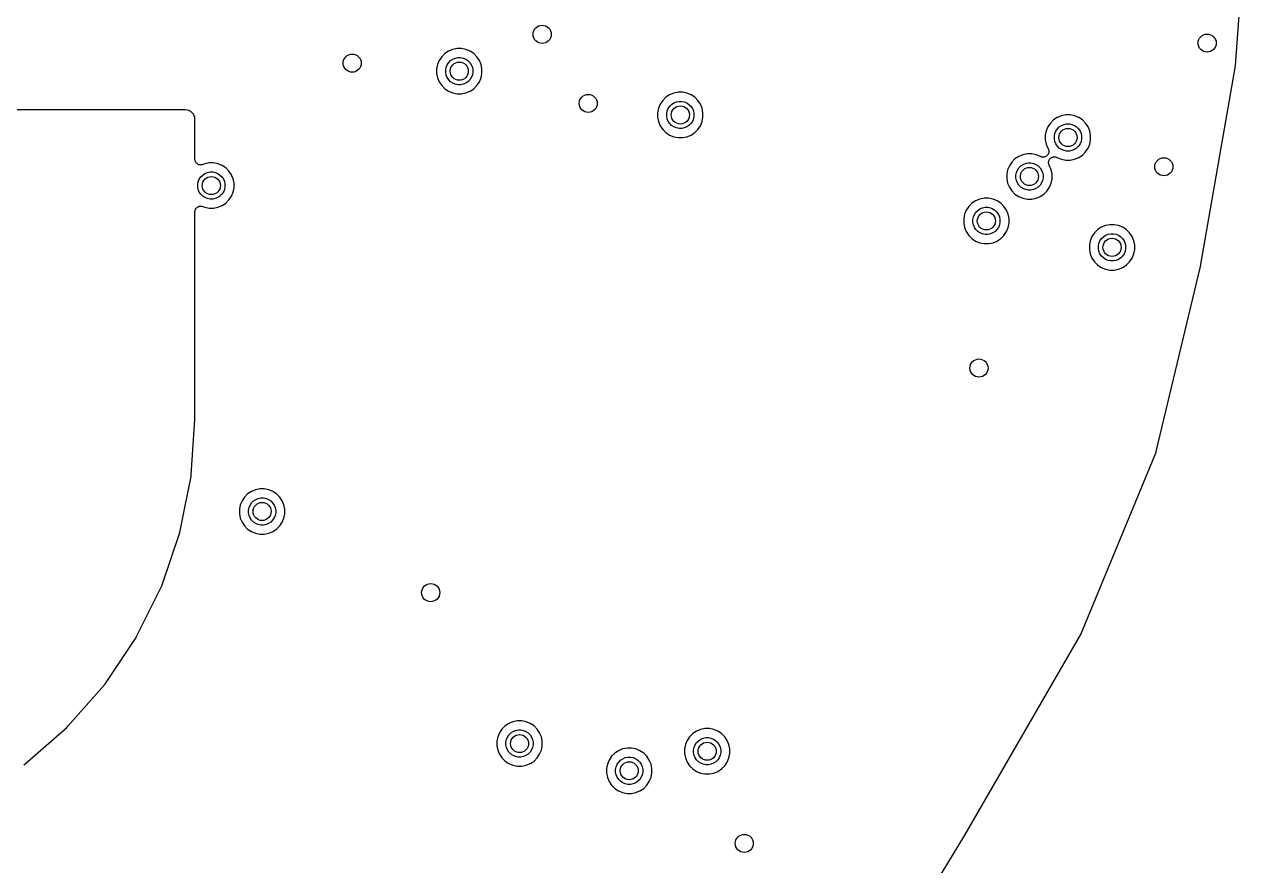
# Model space of a CAD drawing. Extents: x 76.5 to 170.2, y -170.2 to -83.1.
# Drawn here: x 143.26 to 170.22, y -149.93 to -131.37 of the extents above; entities that cross this region are included whole.
import ezdxf

# ---------------------------------------------------------------- set-up
doc = ezdxf.new("R2010")
doc.units = 0
doc.header["$MEASUREMENT"] = 0
doc.layers.add('BLACK', color=7, linetype='CONTINUOUS')

msp = doc.modelspace()

# ---------------------------------------------------------------- linework, layer by layer
at = {"layer": 'BLACK', "linetype": 'CONTINUOUS'}
for p, q in [((170.223, -128.711), (169.974, -132.274)), ((152.465, -132.084), (152.41, -132.166)), ((152.535, -132.014), (152.465, -132.084)), ((152.616, -131.959), (152.535, -132.014)), ((152.707, -131.922), (152.616, -131.959)), ((152.804, -131.902), (152.707, -131.922)), ((152.711, -132.137), (152.766, -132.114)), ((152.766, -132.114), (152.824, -132.102)), ((152.903, -131.902), (152.804, -131.902)), ((152.824, -132.102), (152.883, -132.102)), ((152.883, -132.102), (152.941, -132.114)), ((152.999, -131.922), (152.903, -131.902)), ((152.941, -132.114), (152.995, -132.137)), ((153.09, -131.959), (152.999, -131.922)), ((153.172, -132.014), (153.09, -131.959)), ((153.242, -132.084), (153.172, -132.014)), ((153.296, -132.166), (153.242, -132.084)), ((152.373, -132.257), (152.353, -132.353)), ((152.353, -132.353), (152.353, -132.452)), ((152.41, -132.166), (152.373, -132.257)), ((152.553, -132.373), (152.565, -132.315)), ((152.553, -132.432), (152.553, -132.373)), ((152.565, -132.315), (152.587, -132.26)), ((152.587, -132.26), (152.62, -132.211)), ((152.62, -132.211), (152.662, -132.169)), ((152.662, -132.169), (152.711, -132.137)), ((152.995, -132.137), (153.045, -132.169)), ((153.045, -132.169), (153.086, -132.211)), ((153.086, -132.211), (153.119, -132.26)), ((153.119, -132.26), (153.142, -132.315)), ((153.142, -132.315), (153.153, -132.373)), ((153.153, -132.373), (153.153, -132.432)), ((153.334, -132.257), (153.296, -132.166)), ((153.353, -132.353), (153.334, -132.257)), ((153.353, -132.452), (153.353, -132.353)), ((169.972, -132.287), (169.199, -136.702)), ((169.973, -132.276), (169.972, -132.281)), ((169.972, -132.281), (169.972, -132.287)), ((169.974, -132.274), (169.973, -132.276)), ((152.353, -132.452), (152.373, -132.548)), ((152.373, -132.548), (152.41, -132.639)), ((152.41, -132.639), (152.465, -132.721)), ((152.565, -132.49), (152.553, -132.432)), ((152.587, -132.545), (152.565, -132.49)), ((152.62, -132.594), (152.587, -132.545)), ((152.662, -132.636), (152.62, -132.594)), ((152.711, -132.668), (152.662, -132.636)), ((153.045, -132.636), (152.995, -132.668)), ((153.086, -132.594), (153.045, -132.636)), ((153.119, -132.545), (153.086, -132.594)), ((153.142, -132.49), (153.119, -132.545)), ((153.153, -132.432), (153.142, -132.49)), ((153.242, -132.721), (153.296, -132.639)), ((153.296, -132.639), (153.334, -132.548)), ((153.334, -132.548), (153.353, -132.452)), ((152.465, -132.721), (152.535, -132.791)), ((152.535, -132.791), (152.616, -132.846)), ((152.616, -132.846), (152.707, -132.883)), ((152.707, -132.883), (152.804, -132.902)), ((152.766, -132.691), (152.711, -132.668)), ((152.824, -132.702), (152.766, -132.691)), ((152.804, -132.902), (152.903, -132.902)), ((152.883, -132.702), (152.824, -132.702)), ((152.941, -132.691), (152.883, -132.702)), ((152.903, -132.902), (152.999, -132.883)), ((152.995, -132.668), (152.941, -132.691)), ((152.999, -132.883), (153.09, -132.846)), ((153.09, -132.846), (153.172, -132.791)), ((153.172, -132.791), (153.242, -132.721)), ((157.493, -132.925), (157.411, -132.979)), ((157.584, -132.887), (157.493, -132.925)), ((157.681, -132.868), (157.584, -132.887)), ((157.779, -132.868), (157.681, -132.868)), ((157.876, -132.887), (157.779, -132.868)), ((157.967, -132.925), (157.876, -132.887)), ((158.049, -132.979), (157.967, -132.925)), ((157.287, -133.131), (157.249, -133.222)), ((157.342, -133.049), (157.287, -133.131)), ((157.411, -132.979), (157.342, -133.049)), ((157.464, -133.226), (157.497, -133.176)), ((157.497, -133.176), (157.539, -133.135)), ((157.539, -133.135), (157.588, -133.102)), ((157.588, -133.102), (157.643, -133.079)), ((157.643, -133.079), (157.701, -133.068)), ((157.701, -133.068), (157.76, -133.068)), ((157.76, -133.068), (157.818, -133.079)), ((157.818, -133.079), (157.872, -133.102)), ((157.872, -133.102), (157.921, -133.135)), ((157.921, -133.135), (157.963, -133.176)), ((157.963, -133.176), (157.996, -133.226)), ((158.118, -133.049), (158.049, -132.979)), ((158.173, -133.131), (158.118, -133.049)), ((158.211, -133.222), (158.173, -133.131)), ((146.791, -133.257), (107.201, -133.257)), ((146.797, -133.256), (146.791, -133.257)), ((146.802, -133.256), (146.797, -133.256)), ((146.804, -133.256), (146.802, -133.256)), ((146.808, -133.256), (146.804, -133.256)), ((146.812, -133.256), (146.808, -133.256)), ((146.85, -133.26), (146.812, -133.256)), ((146.89, -133.272), (146.85, -133.26)), ((146.927, -133.292), (146.89, -133.272)), ((146.959, -133.318), (146.927, -133.292)), ((146.986, -133.351), (146.959, -133.318)), ((146.994, -133.366), (146.986, -133.351)), ((147.006, -133.387), (146.994, -133.366)), ((146.994, -133.366), (146.994, -133.366)), ((147.018, -133.428), (147.006, -133.387)), ((147.022, -133.469), (147.018, -133.428)), ((147.021, -133.474), (147.022, -133.469)), ((157.249, -133.222), (157.23, -133.318)), ((157.23, -133.318), (157.23, -133.417)), ((157.23, -133.417), (157.249, -133.514)), ((157.43, -133.338), (157.442, -133.28)), ((157.43, -133.397), (157.43, -133.338)), ((157.442, -133.455), (157.43, -133.397)), ((157.442, -133.28), (157.464, -133.226)), ((157.464, -133.51), (157.442, -133.455)), ((157.996, -133.226), (158.019, -133.28)), ((158.019, -133.455), (157.996, -133.51)), ((158.019, -133.28), (158.03, -133.338)), ((158.03, -133.397), (158.019, -133.455)), ((158.03, -133.338), (158.03, -133.397)), ((158.23, -133.318), (158.211, -133.222)), ((158.211, -133.514), (158.23, -133.417)), ((158.23, -133.417), (158.23, -133.318)), ((166.046, -133.423), (165.964, -133.477)), ((166.137, -133.385), (166.046, -133.423)), ((166.234, -133.366), (166.137, -133.385)), ((166.332, -133.366), (166.234, -133.366)), ((166.429, -133.385), (166.332, -133.366)), ((166.52, -133.423), (166.429, -133.385)), ((166.602, -133.477), (166.52, -133.423)), ((147.021, -133.479), (147.021, -133.474)), ((147.021, -133.484), (147.021, -133.479)), ((147.021, -133.486), (147.021, -133.484)), ((147.021, -134.344), (147.021, -133.486)), ((157.249, -133.514), (157.287, -133.605)), ((157.287, -133.605), (157.342, -133.686)), ((157.342, -133.686), (157.411, -133.756)), ((157.497, -133.559), (157.464, -133.51)), ((157.539, -133.601), (157.497, -133.559)), ((157.588, -133.634), (157.539, -133.601)), ((157.643, -133.656), (157.588, -133.634)), ((157.701, -133.668), (157.643, -133.656)), ((157.76, -133.668), (157.701, -133.668)), ((157.818, -133.656), (157.76, -133.668)), ((157.872, -133.634), (157.818, -133.656)), ((157.921, -133.601), (157.872, -133.634)), ((157.963, -133.559), (157.921, -133.601)), ((157.996, -133.51), (157.963, -133.559)), ((158.049, -133.756), (158.118, -133.686)), ((158.118, -133.686), (158.173, -133.605)), ((158.173, -133.605), (158.211, -133.514)), ((165.802, -133.72), (165.783, -133.816)), ((165.84, -133.629), (165.802, -133.72)), ((165.895, -133.547), (165.84, -133.629)), ((165.964, -133.477), (165.895, -133.547)), ((165.995, -133.778), (166.017, -133.724)), ((166.017, -133.724), (166.05, -133.674)), ((166.05, -133.674), (166.092, -133.633)), ((166.092, -133.633), (166.141, -133.6)), ((166.141, -133.6), (166.196, -133.577)), ((166.196, -133.577), (166.254, -133.566)), ((166.254, -133.566), (166.313, -133.566)), ((166.313, -133.566), (166.371, -133.577)), ((166.371, -133.577), (166.425, -133.6)), ((166.425, -133.6), (166.474, -133.633)), ((166.474, -133.633), (166.516, -133.674)), ((166.516, -133.674), (166.549, -133.724)), ((166.549, -133.724), (166.572, -133.778)), ((166.671, -133.547), (166.602, -133.477)), ((166.726, -133.629), (166.671, -133.547)), ((166.764, -133.72), (166.726, -133.629)), ((166.783, -133.816), (166.764, -133.72)), ((157.411, -133.756), (157.493, -133.811)), ((157.493, -133.811), (157.584, -133.848)), ((157.584, -133.848), (157.681, -133.868)), ((157.681, -133.868), (157.779, -133.868)), ((157.779, -133.868), (157.876, -133.848)), ((157.876, -133.848), (157.967, -133.811)), ((157.967, -133.811), (158.049, -133.756)), ((165.783, -133.816), (165.783, -133.915)), ((165.783, -133.915), (165.802, -134.012)), ((165.983, -133.836), (165.995, -133.778)), ((165.983, -133.895), (165.983, -133.836)), ((165.995, -133.953), (165.983, -133.895)), ((166.017, -134.008), (165.995, -133.953)), ((166.05, -134.057), (166.017, -134.008)), ((166.549, -134.008), (166.516, -134.057)), ((166.572, -133.953), (166.549, -134.008)), ((166.572, -133.778), (166.583, -133.836)), ((166.583, -133.895), (166.572, -133.953)), ((166.583, -133.836), (166.583, -133.895)), ((166.764, -134.012), (166.783, -133.915)), ((166.783, -133.915), (166.783, -133.816)), ((165.287, -134.245), (165.196, -134.283)), ((165.384, -134.226), (165.287, -134.245)), ((165.482, -134.226), (165.384, -134.226)), ((165.579, -134.245), (165.482, -134.226)), ((165.677, -134.285), (165.579, -134.245)), ((165.802, -134.012), (165.84, -134.103)), ((165.814, -134.271), (165.804, -134.279)), ((165.823, -134.263), (165.814, -134.271)), ((165.832, -134.253), (165.823, -134.263)), ((165.823, -134.263), (165.823, -134.263)), ((165.823, -134.263), (165.823, -134.263)), ((165.839, -134.244), (165.832, -134.253)), ((165.845, -134.233), (165.839, -134.244)), ((165.839, -134.244), (165.839, -134.244)), ((165.839, -134.244), (165.839, -134.244)), ((165.84, -134.103), (165.841, -134.104)), ((165.841, -134.104), (165.841, -134.104)), ((165.841, -134.104), (165.841, -134.104)), ((165.841, -134.104), (165.841, -134.104)), ((165.841, -134.104), (165.847, -134.115)), ((165.851, -134.223), (165.845, -134.233)), ((165.847, -134.115), (165.852, -134.126)), ((165.855, -134.211), (165.851, -134.222)), ((165.851, -134.222), (165.851, -134.222)), ((165.851, -134.222), (165.851, -134.223)), ((165.852, -134.126), (165.852, -134.126)), ((165.852, -134.126), (165.852, -134.126)), ((165.852, -134.126), (165.856, -134.138)), ((165.859, -134.199), (165.855, -134.211)), ((165.856, -134.138), (165.859, -134.149)), ((165.859, -134.149), (165.859, -134.149)), ((165.859, -134.149), (165.859, -134.15)), ((165.859, -134.15), (165.86, -134.161)), ((165.86, -134.186), (165.859, -134.199)), ((165.859, -134.199), (165.859, -134.199)), ((165.859, -134.199), (165.859, -134.199)), ((165.86, -134.161), (165.861, -134.174)), ((165.861, -134.174), (165.86, -134.186)), ((165.861, -134.174), (165.861, -134.174)), ((165.861, -134.174), (165.861, -134.174)), ((166.092, -134.099), (166.05, -134.057)), ((166.141, -134.132), (166.092, -134.099)), ((166.196, -134.154), (166.141, -134.132)), ((166.254, -134.166), (166.196, -134.154)), ((166.313, -134.166), (166.254, -134.166)), ((166.371, -134.154), (166.313, -134.166)), ((166.425, -134.132), (166.371, -134.154)), ((166.474, -134.099), (166.425, -134.132)), ((166.516, -134.057), (166.474, -134.099)), ((166.52, -134.309), (166.602, -134.254)), ((166.602, -134.254), (166.671, -134.184)), ((166.671, -134.184), (166.726, -134.103)), ((166.726, -134.103), (166.764, -134.012)), ((147.022, -134.356), (147.021, -134.344)), ((147.023, -134.369), (147.022, -134.356)), ((147.027, -134.38), (147.023, -134.369)), ((147.023, -134.369), (147.023, -134.369)), ((147.023, -134.369), (147.023, -134.369)), ((147.03, -134.392), (147.027, -134.38)), ((147.03, -134.393), (147.03, -134.392)), ((147.036, -134.403), (147.03, -134.393)), ((147.03, -134.393), (147.03, -134.393)), ((147.042, -134.414), (147.036, -134.403)), ((147.042, -134.415), (147.042, -134.414)), ((147.042, -134.414), (147.042, -134.414)), ((147.05, -134.424), (147.042, -134.415)), ((147.057, -134.434), (147.05, -134.424)), ((147.058, -134.434), (147.057, -134.434)), ((147.057, -134.434), (147.057, -134.434)), ((147.067, -134.442), (147.058, -134.434)), ((147.076, -134.449), (147.067, -134.442)), ((147.077, -134.45), (147.076, -134.449)), ((147.087, -134.456), (147.077, -134.45)), ((147.077, -134.45), (147.077, -134.45)), ((147.098, -134.461), (147.087, -134.456)), ((147.099, -134.462), (147.098, -134.461)), ((147.098, -134.461), (147.098, -134.461)), ((147.11, -134.465), (147.099, -134.462)), ((147.122, -134.469), (147.11, -134.465)), ((147.134, -134.47), (147.122, -134.469)), ((147.122, -134.469), (147.122, -134.469)), ((147.122, -134.469), (147.122, -134.469)), ((147.146, -134.471), (147.134, -134.47)), ((147.147, -134.471), (147.146, -134.471)), ((147.159, -134.47), (147.147, -134.471)), ((147.147, -134.471), (147.147, -134.471)), ((147.171, -134.469), (147.159, -134.47)), ((147.172, -134.469), (147.171, -134.469)), ((147.171, -134.469), (147.171, -134.469)), ((147.183, -134.466), (147.172, -134.469)), ((147.195, -134.462), (147.183, -134.466)), ((147.196, -134.462), (147.195, -134.462)), ((147.195, -134.462), (147.195, -134.462)), ((147.195, -134.462), (147.195, -134.462)), ((147.195, -134.462), (147.195, -134.462)), ((147.237, -134.445), (147.196, -134.462)), ((147.334, -134.426), (147.237, -134.445)), ((147.432, -134.426), (147.334, -134.426)), ((147.529, -134.445), (147.432, -134.426)), ((147.62, -134.483), (147.529, -134.445)), ((147.702, -134.537), (147.62, -134.483)), ((147.771, -134.607), (147.702, -134.537)), ((164.99, -134.489), (164.952, -134.58)), ((165.045, -134.407), (164.99, -134.489)), ((165.114, -134.337), (165.045, -134.407)), ((165.196, -134.283), (165.114, -134.337)), ((165.167, -134.584), (165.2, -134.534)), ((165.2, -134.534), (165.242, -134.493)), ((165.242, -134.493), (165.291, -134.46)), ((165.291, -134.46), (165.346, -134.437)), ((165.346, -134.437), (165.404, -134.426)), ((165.404, -134.426), (165.463, -134.426)), ((165.463, -134.426), (165.521, -134.437)), ((165.521, -134.437), (165.575, -134.46)), ((165.575, -134.46), (165.624, -134.493)), ((165.624, -134.493), (165.666, -134.534)), ((165.666, -134.534), (165.699, -134.584)), ((165.685, -134.29), (165.677, -134.285)), ((165.697, -134.294), (165.685, -134.29)), ((165.685, -134.29), (165.685, -134.29)), ((165.685, -134.29), (165.685, -134.29)), ((165.709, -134.297), (165.697, -134.294)), ((165.722, -134.299), (165.709, -134.297)), ((165.709, -134.297), (165.709, -134.297)), ((165.709, -134.297), (165.709, -134.297)), ((165.734, -134.3), (165.722, -134.299)), ((165.746, -134.299), (165.734, -134.3)), ((165.734, -134.3), (165.734, -134.3)), ((165.734, -134.3), (165.734, -134.3)), ((165.758, -134.297), (165.746, -134.299)), ((165.759, -134.297), (165.758, -134.297)), ((165.758, -134.297), (165.758, -134.297)), ((165.771, -134.294), (165.759, -134.297)), ((165.782, -134.29), (165.771, -134.294)), ((165.794, -134.284), (165.782, -134.29)), ((165.782, -134.29), (165.782, -134.29)), ((165.782, -134.29), (165.782, -134.29)), ((165.804, -134.279), (165.794, -134.284)), ((165.804, -134.279), (165.804, -134.279)), ((165.804, -134.279), (165.804, -134.279)), ((165.855, -134.417), (165.856, -134.405)), ((165.856, -134.429), (165.855, -134.417)), ((165.855, -134.417), (165.855, -134.417)), ((165.855, -134.417), (165.855, -134.417)), ((165.856, -134.405), (165.858, -134.393)), ((165.857, -134.442), (165.856, -134.429)), ((165.861, -134.454), (165.857, -134.442)), ((165.857, -134.442), (165.857, -134.442)), ((165.857, -134.442), (165.857, -134.442)), ((165.858, -134.392), (165.861, -134.38)), ((165.858, -134.393), (165.858, -134.392)), ((165.858, -134.393), (165.858, -134.393)), ((165.861, -134.38), (165.865, -134.369)), ((165.864, -134.466), (165.861, -134.454)), ((165.87, -134.477), (165.864, -134.466)), ((165.864, -134.466), (165.864, -134.466)), ((165.864, -134.466), (165.864, -134.466)), ((165.865, -134.369), (165.871, -134.358)), ((165.865, -134.369), (165.865, -134.369)), ((165.865, -134.369), (165.865, -134.369)), ((165.875, -134.488), (165.87, -134.477)), ((165.871, -134.358), (165.877, -134.347)), ((165.876, -134.488), (165.875, -134.488)), ((165.876, -134.489), (165.876, -134.488)), ((165.876, -134.488), (165.876, -134.488)), ((165.876, -134.488), (165.876, -134.488)), ((165.914, -134.58), (165.876, -134.489)), ((165.877, -134.347), (165.885, -134.338)), ((165.877, -134.347), (165.877, -134.347)), ((165.877, -134.347), (165.877, -134.347)), ((165.885, -134.338), (165.893, -134.328)), ((165.893, -134.328), (165.902, -134.321)), ((165.893, -134.328), (165.893, -134.328)), ((165.893, -134.328), (165.893, -134.328)), ((165.902, -134.321), (165.912, -134.313)), ((165.912, -134.312), (165.923, -134.307)), ((165.912, -134.313), (165.912, -134.312)), ((165.912, -134.313), (165.912, -134.313)), ((165.923, -134.307), (165.934, -134.301)), ((165.934, -134.301), (165.946, -134.297)), ((165.934, -134.301), (165.934, -134.301)), ((165.934, -134.301), (165.934, -134.301)), ((165.946, -134.297), (165.958, -134.294)), ((165.958, -134.294), (165.97, -134.293)), ((165.958, -134.294), (165.958, -134.294)), ((165.958, -134.294), (165.958, -134.294)), ((165.97, -134.293), (165.982, -134.292)), ((165.982, -134.292), (165.982, -134.292)), ((165.982, -134.292), (165.983, -134.292)), ((165.983, -134.292), (165.995, -134.293)), ((165.995, -134.293), (166.007, -134.294)), ((166.007, -134.294), (166.007, -134.294)), ((166.007, -134.294), (166.007, -134.294)), ((166.007, -134.294), (166.019, -134.298)), ((166.019, -134.298), (166.031, -134.301)), ((166.031, -134.301), (166.031, -134.301)), ((166.031, -134.301), (166.031, -134.301)), ((166.031, -134.301), (166.039, -134.306)), ((166.039, -134.306), (166.137, -134.346)), ((166.137, -134.346), (166.234, -134.366)), ((166.234, -134.366), (166.332, -134.366)), ((166.332, -134.366), (166.429, -134.346)), ((166.429, -134.346), (166.52, -134.309)), ((147.095, -134.838), (147.117, -134.784)), ((147.117, -134.784), (147.15, -134.734)), ((147.15, -134.734), (147.192, -134.693)), ((147.192, -134.693), (147.241, -134.66)), ((147.241, -134.66), (147.296, -134.637)), ((147.296, -134.637), (147.354, -134.626)), ((147.354, -134.626), (147.413, -134.626)), ((147.413, -134.626), (147.471, -134.637)), ((147.471, -134.637), (147.525, -134.66)), ((147.525, -134.66), (147.574, -134.693)), ((147.574, -134.693), (147.616, -134.734)), ((147.616, -134.734), (147.649, -134.784)), ((147.649, -134.784), (147.672, -134.838)), ((147.826, -134.689), (147.771, -134.607)), ((147.836, -134.712), (147.826, -134.689)), ((147.836, -134.713), (147.836, -134.712)), ((147.864, -134.78), (147.836, -134.713)), ((147.883, -134.876), (147.864, -134.78)), ((164.952, -134.58), (164.933, -134.676)), ((164.933, -134.676), (164.933, -134.775)), ((164.933, -134.775), (164.952, -134.872)), ((165.133, -134.696), (165.145, -134.638)), ((165.133, -134.755), (165.133, -134.696)), ((165.145, -134.813), (165.133, -134.755)), ((165.145, -134.638), (165.167, -134.584)), ((165.167, -134.868), (165.145, -134.813)), ((165.699, -134.584), (165.722, -134.638)), ((165.722, -134.813), (165.699, -134.868)), ((165.722, -134.638), (165.733, -134.696)), ((165.733, -134.755), (165.722, -134.813)), ((165.733, -134.696), (165.733, -134.755)), ((165.933, -134.676), (165.914, -134.58)), ((165.914, -134.872), (165.933, -134.775)), ((165.933, -134.775), (165.933, -134.676)), ((147.083, -134.896), (147.095, -134.838)), ((147.083, -134.955), (147.083, -134.896)), ((147.095, -135.013), (147.083, -134.955)), ((147.117, -135.068), (147.095, -135.013)), ((147.15, -135.117), (147.117, -135.068)), ((147.649, -135.068), (147.616, -135.117)), ((147.672, -135.013), (147.649, -135.068)), ((147.672, -134.838), (147.683, -134.896)), ((147.683, -134.955), (147.672, -135.013)), ((147.683, -134.896), (147.683, -134.955)), ((147.826, -135.163), (147.864, -135.072)), ((147.864, -135.072), (147.883, -134.975)), ((147.883, -134.975), (147.883, -134.876)), ((164.952, -134.872), (164.99, -134.963)), ((164.99, -134.963), (165.045, -135.044)), ((165.045, -135.044), (165.114, -135.114)), ((165.2, -134.917), (165.167, -134.868)), ((165.242, -134.959), (165.2, -134.917)), ((165.291, -134.992), (165.242, -134.959)), ((165.346, -135.014), (165.291, -134.992)), ((165.404, -135.026), (165.346, -135.014)), ((165.463, -135.026), (165.404, -135.026)), ((165.521, -135.014), (165.463, -135.026)), ((165.575, -134.992), (165.521, -135.014)), ((165.624, -134.959), (165.575, -134.992)), ((165.666, -134.917), (165.624, -134.959)), ((165.699, -134.868), (165.666, -134.917)), ((165.752, -135.114), (165.821, -135.044)), ((165.821, -135.044), (165.876, -134.963)), ((165.876, -134.963), (165.914, -134.872)), ((147.192, -135.159), (147.15, -135.117)), ((147.241, -135.192), (147.192, -135.159)), ((147.296, -135.214), (147.241, -135.192)), ((147.354, -135.226), (147.296, -135.214)), ((147.413, -135.226), (147.354, -135.226)), ((147.471, -135.214), (147.413, -135.226)), ((147.525, -135.192), (147.471, -135.214)), ((147.574, -135.159), (147.525, -135.192)), ((147.616, -135.117), (147.574, -135.159)), ((147.62, -135.369), (147.702, -135.314)), ((147.702, -135.314), (147.771, -135.244)), ((147.771, -135.244), (147.826, -135.163)), ((164.164, -135.317), (164.095, -135.387)), ((164.246, -135.263), (164.164, -135.317)), ((164.337, -135.225), (164.246, -135.263)), ((164.434, -135.206), (164.337, -135.225)), ((164.532, -135.206), (164.434, -135.206)), ((164.629, -135.225), (164.532, -135.206)), ((164.72, -135.263), (164.629, -135.225)), ((164.802, -135.317), (164.72, -135.263)), ((164.871, -135.387), (164.802, -135.317)), ((165.114, -135.114), (165.196, -135.169)), ((165.196, -135.169), (165.287, -135.206)), ((165.287, -135.206), (165.384, -135.226)), ((165.384, -135.226), (165.482, -135.226)), ((165.482, -135.226), (165.579, -135.206)), ((165.579, -135.206), (165.67, -135.169)), ((165.67, -135.169), (165.752, -135.114)), ((147.021, -135.505), (147.022, -135.493)), ((147.021, -135.506), (147.021, -135.505)), ((147.021, -135.507), (147.021, -135.506)), ((147.021, -135.506), (147.021, -135.506)), ((147.021, -135.506), (147.021, -135.506)), ((147.021, -140.084), (147.021, -135.507)), ((147.022, -135.493), (147.023, -135.481)), ((147.023, -135.481), (147.024, -135.481)), ((147.024, -135.48), (147.027, -135.469)), ((147.024, -135.481), (147.024, -135.48)), ((147.027, -135.469), (147.031, -135.457)), ((147.031, -135.457), (147.037, -135.446)), ((147.031, -135.457), (147.031, -135.457)), ((147.031, -135.457), (147.031, -135.457)), ((147.037, -135.446), (147.043, -135.436)), ((147.043, -135.435), (147.051, -135.426)), ((147.043, -135.436), (147.043, -135.435)), ((147.043, -135.435), (147.043, -135.435)), ((147.051, -135.426), (147.058, -135.417)), ((147.058, -135.417), (147.059, -135.416)), ((147.059, -135.416), (147.068, -135.409)), ((147.059, -135.416), (147.059, -135.416)), ((147.068, -135.409), (147.078, -135.401)), ((147.078, -135.401), (147.089, -135.395)), ((147.078, -135.401), (147.078, -135.401)), ((147.078, -135.401), (147.078, -135.401)), ((147.089, -135.395), (147.1, -135.389)), ((147.1, -135.389), (147.112, -135.386)), ((147.1, -135.389), (147.1, -135.389)), ((147.1, -135.389), (147.1, -135.389)), ((147.112, -135.386), (147.123, -135.382)), ((147.123, -135.382), (147.124, -135.382)), ((147.124, -135.382), (147.136, -135.381)), ((147.124, -135.382), (147.124, -135.382)), ((147.136, -135.381), (147.148, -135.38)), ((147.148, -135.38), (147.148, -135.38)), ((147.148, -135.38), (147.149, -135.38)), ((147.149, -135.38), (147.161, -135.381)), ((147.161, -135.381), (147.173, -135.382)), ((147.173, -135.382), (147.173, -135.382)), ((147.173, -135.382), (147.173, -135.382)), ((147.173, -135.382), (147.185, -135.386)), ((147.185, -135.386), (147.196, -135.39)), ((147.196, -135.39), (147.237, -135.406)), ((147.237, -135.406), (147.334, -135.426)), ((147.334, -135.426), (147.432, -135.426)), ((147.432, -135.426), (147.529, -135.406)), ((147.529, -135.406), (147.62, -135.369)), ((164.002, -135.56), (163.983, -135.656)), ((164.04, -135.469), (164.002, -135.56)), ((164.095, -135.387), (164.04, -135.469)), ((164.183, -135.676), (164.195, -135.618)), ((164.195, -135.618), (164.217, -135.564)), ((164.217, -135.564), (164.25, -135.514)), ((164.25, -135.514), (164.292, -135.473)), ((164.292, -135.473), (164.341, -135.44)), ((164.341, -135.44), (164.396, -135.417)), ((164.396, -135.417), (164.454, -135.406)), ((164.454, -135.406), (164.513, -135.406)), ((164.513, -135.406), (164.571, -135.417)), ((164.571, -135.417), (164.625, -135.44)), ((164.625, -135.44), (164.674, -135.473)), ((164.674, -135.473), (164.716, -135.514)), ((164.716, -135.514), (164.749, -135.564)), ((164.749, -135.564), (164.772, -135.618)), ((164.772, -135.618), (164.783, -135.676)), ((164.926, -135.469), (164.871, -135.387)), ((164.964, -135.56), (164.926, -135.469)), ((164.983, -135.656), (164.964, -135.56)), ((163.983, -135.656), (163.983, -135.755)), ((163.983, -135.755), (164.002, -135.852)), ((164.002, -135.852), (164.04, -135.943)), ((164.183, -135.735), (164.183, -135.676)), ((164.195, -135.793), (164.183, -135.735)), ((164.217, -135.848), (164.195, -135.793)), ((164.25, -135.897), (164.217, -135.848)), ((164.749, -135.848), (164.716, -135.897)), ((164.772, -135.793), (164.749, -135.848)), ((164.783, -135.735), (164.772, -135.793)), ((164.783, -135.676), (164.783, -135.735)), ((164.926, -135.943), (164.964, -135.852)), ((164.964, -135.852), (164.983, -135.755)), ((164.983, -135.755), (164.983, -135.656)), ((167.018, -135.846), (166.936, -135.9)), ((167.109, -135.808), (167.018, -135.846)), ((167.206, -135.789), (167.109, -135.808)), ((167.304, -135.789), (167.206, -135.789)), ((167.401, -135.808), (167.304, -135.789)), ((167.492, -135.846), (167.401, -135.808)), ((167.574, -135.9), (167.492, -135.846)), ((164.04, -135.943), (164.095, -136.024)), ((164.095, -136.024), (164.164, -136.094)), ((164.164, -136.094), (164.246, -136.149)), ((164.246, -136.149), (164.337, -136.186)), ((164.292, -135.939), (164.25, -135.897)), ((164.341, -135.972), (164.292, -135.939)), ((164.396, -135.994), (164.341, -135.972)), ((164.454, -136.006), (164.396, -135.994)), ((164.513, -136.006), (164.454, -136.006)), ((164.571, -135.994), (164.513, -136.006)), ((164.625, -135.972), (164.571, -135.994)), ((164.674, -135.939), (164.625, -135.972)), ((164.629, -136.186), (164.72, -136.149)), ((164.716, -135.897), (164.674, -135.939)), ((164.72, -136.149), (164.761, -136.121)), ((164.761, -136.121), (164.802, -136.094)), ((164.802, -136.094), (164.871, -136.024)), ((164.871, -136.024), (164.926, -135.943)), ((166.774, -136.143), (166.755, -136.239)), ((166.812, -136.052), (166.774, -136.143)), ((166.867, -135.97), (166.812, -136.052)), ((166.936, -135.9), (166.867, -135.97)), ((166.967, -136.201), (166.989, -136.147)), ((166.989, -136.147), (167.022, -136.097)), ((167.022, -136.097), (167.064, -136.056)), ((167.064, -136.056), (167.113, -136.023)), ((167.113, -136.023), (167.168, -136)), ((167.168, -136), (167.226, -135.989)), ((167.226, -135.989), (167.285, -135.989)), ((167.285, -135.989), (167.343, -136)), ((167.343, -136), (167.397, -136.023)), ((167.397, -136.023), (167.446, -136.056)), ((167.446, -136.056), (167.488, -136.097)), ((167.488, -136.097), (167.521, -136.147)), ((167.521, -136.147), (167.544, -136.201)), ((167.643, -135.97), (167.574, -135.9)), ((167.698, -136.052), (167.643, -135.97)), ((167.736, -136.143), (167.698, -136.052)), ((167.755, -136.239), (167.736, -136.143)), ((164.337, -136.186), (164.434, -136.206)), ((164.434, -136.206), (164.532, -136.206)), ((164.532, -136.206), (164.629, -136.186)), ((166.755, -136.239), (166.755, -136.338)), ((166.755, -136.338), (166.774, -136.435)), ((166.774, -136.435), (166.812, -136.526)), ((166.955, -136.259), (166.967, -136.201)), ((166.955, -136.318), (166.955, -136.259)), ((166.967, -136.376), (166.955, -136.318)), ((166.989, -136.431), (166.967, -136.376)), ((167.022, -136.48), (166.989, -136.431)), ((167.521, -136.431), (167.488, -136.48)), ((167.544, -136.376), (167.521, -136.431)), ((167.544, -136.201), (167.555, -136.259)), ((167.555, -136.318), (167.544, -136.376)), ((167.555, -136.259), (167.555, -136.318)), ((167.698, -136.526), (167.736, -136.435)), ((167.736, -136.435), (167.755, -136.338)), ((167.755, -136.338), (167.755, -136.239)), ((166.812, -136.526), (166.867, -136.607)), ((166.867, -136.607), (166.936, -136.677)), ((166.936, -136.677), (167.018, -136.732)), ((167.064, -136.522), (167.022, -136.48)), ((167.113, -136.555), (167.064, -136.522)), ((167.168, -136.577), (167.113, -136.555)), ((167.226, -136.589), (167.168, -136.577)), ((167.285, -136.589), (167.226, -136.589)), ((167.343, -136.577), (167.285, -136.589)), ((167.397, -136.555), (167.343, -136.577)), ((167.446, -136.522), (167.397, -136.555)), ((167.488, -136.48), (167.446, -136.522)), ((167.492, -136.732), (167.574, -136.677)), ((167.574, -136.677), (167.643, -136.607)), ((167.643, -136.607), (167.698, -136.526)), ((169.199, -136.702), (169.198, -136.704)), ((169.198, -136.704), (169.198, -136.706)), ((167.018, -136.732), (167.109, -136.769)), ((167.109, -136.769), (167.206, -136.789)), ((167.206, -136.789), (167.304, -136.789)), ((167.304, -136.789), (167.401, -136.769)), ((167.401, -136.769), (167.492, -136.732)), ((169.197, -136.709), (168.225, -140.796)), ((169.198, -136.706), (169.197, -136.709)), ((146.94, -141.31), (147.02, -140.093)), ((147.02, -140.089), (147.021, -140.084)), ((147.02, -140.09), (147.02, -140.089)), ((147.02, -140.091), (147.02, -140.09)), ((147.02, -140.093), (147.02, -140.091)), ((168.219, -140.815), (166.576, -144.798)), ((168.222, -140.806), (168.219, -140.815)), ((168.225, -140.798), (168.222, -140.806)), ((168.225, -140.796), (168.225, -140.798)), ((146.8, -142.029), (146.935, -141.346)), ((146.935, -141.346), (146.94, -141.31)), ((148.115, -141.797), (148.06, -141.879)), ((148.184, -141.727), (148.115, -141.797)), ((148.266, -141.673), (148.184, -141.727)), ((148.357, -141.635), (148.266, -141.673)), ((148.454, -141.616), (148.357, -141.635)), ((148.361, -141.85), (148.416, -141.827)), ((148.416, -141.827), (148.474, -141.816)), ((148.552, -141.616), (148.454, -141.616)), ((148.474, -141.816), (148.533, -141.816)), ((148.533, -141.816), (148.591, -141.827)), ((148.649, -141.635), (148.552, -141.616)), ((148.591, -141.827), (148.645, -141.85)), ((148.74, -141.673), (148.649, -141.635)), ((148.822, -141.727), (148.74, -141.673)), ((148.891, -141.797), (148.822, -141.727)), ((148.946, -141.879), (148.891, -141.797)), ((146.697, -142.543), (146.8, -142.029)), ((148.022, -141.97), (148.003, -142.066)), ((148.003, -142.066), (148.003, -142.165)), ((148.06, -141.879), (148.022, -141.97)), ((148.203, -142.086), (148.215, -142.028)), ((148.203, -142.145), (148.203, -142.086)), ((148.215, -142.028), (148.237, -141.974)), ((148.237, -141.974), (148.27, -141.924)), ((148.27, -141.924), (148.312, -141.883)), ((148.312, -141.883), (148.361, -141.85)), ((148.645, -141.85), (148.694, -141.883)), ((148.694, -141.883), (148.736, -141.924)), ((148.736, -141.924), (148.769, -141.974)), ((148.769, -141.974), (148.792, -142.028)), ((148.792, -142.028), (148.803, -142.086)), ((148.803, -142.086), (148.803, -142.145)), ((148.984, -141.97), (148.946, -141.879)), ((149.003, -142.066), (148.984, -141.97)), ((149.003, -142.165), (149.003, -142.066)), ((148.003, -142.165), (148.022, -142.262)), ((148.022, -142.262), (148.06, -142.353)), ((148.06, -142.353), (148.115, -142.434)), ((148.215, -142.203), (148.203, -142.145)), ((148.237, -142.258), (148.215, -142.203)), ((148.27, -142.307), (148.237, -142.258)), ((148.312, -142.349), (148.27, -142.307)), ((148.361, -142.382), (148.312, -142.349)), ((148.694, -142.349), (148.645, -142.382)), ((148.736, -142.307), (148.694, -142.349)), ((148.769, -142.258), (148.736, -142.307)), ((148.792, -142.203), (148.769, -142.258)), ((148.803, -142.145), (148.792, -142.203)), ((148.891, -142.434), (148.946, -142.353)), ((148.946, -142.353), (148.984, -142.262)), ((148.984, -142.262), (149.003, -142.165)), ((146.295, -143.734), (146.688, -142.578)), ((146.688, -142.578), (146.697, -142.543)), ((148.115, -142.434), (148.184, -142.504)), ((148.184, -142.504), (148.266, -142.559)), ((148.266, -142.559), (148.357, -142.596)), ((148.357, -142.596), (148.454, -142.616)), ((148.416, -142.404), (148.361, -142.382)), ((148.474, -142.416), (148.416, -142.404)), ((148.454, -142.616), (148.552, -142.616)), ((148.533, -142.416), (148.474, -142.416)), ((148.591, -142.404), (148.533, -142.416)), ((148.552, -142.616), (148.649, -142.596)), ((148.645, -142.382), (148.591, -142.404)), ((148.649, -142.596), (148.74, -142.559)), ((148.74, -142.559), (148.822, -142.504)), ((148.822, -142.504), (148.891, -142.434)), ((145.742, -144.863), (146.282, -143.768)), ((146.282, -143.768), (146.295, -143.734)), ((145.045, -145.909), (145.724, -144.894)), ((145.724, -144.894), (145.734, -144.876)), ((145.734, -144.876), (145.742, -144.863)), ((166.569, -144.813), (163.999, -149.255)), ((166.572, -144.806), (166.569, -144.813)), ((166.576, -144.799), (166.572, -144.806)), ((166.576, -144.798), (166.576, -144.799)), ((144.218, -146.856), (145.023, -145.938)), ((145.023, -145.938), (145.045, -145.909)), ((143.968, -147.078), (144.193, -146.881)), ((144.193, -146.881), (144.218, -146.856)), ((153.795, -146.917), (153.74, -146.999)), ((153.864, -146.847), (153.795, -146.917)), ((153.946, -146.793), (153.864, -146.847)), ((154.037, -146.755), (153.946, -146.793)), ((154.134, -146.736), (154.037, -146.755)), ((154.041, -146.97), (154.096, -146.947)), ((154.096, -146.947), (154.154, -146.936)), ((154.232, -146.736), (154.134, -146.736)), ((154.154, -146.936), (154.213, -146.936)), ((154.213, -146.936), (154.271, -146.947)), ((154.329, -146.755), (154.232, -146.736)), ((154.271, -146.947), (154.325, -146.97)), ((154.42, -146.793), (154.329, -146.755)), ((154.502, -146.847), (154.42, -146.793)), ((154.571, -146.917), (154.502, -146.847)), ((154.626, -146.999), (154.571, -146.917)), ((158.177, -146.925), (158.086, -146.963)), ((158.274, -146.906), (158.177, -146.925)), ((158.372, -146.906), (158.274, -146.906)), ((158.469, -146.925), (158.372, -146.906)), ((158.56, -146.963), (158.469, -146.925)), ((143.275, -147.686), (143.968, -147.078)), ((143.968, -147.078), (143.968, -147.078)), ((153.702, -147.09), (153.683, -147.186)), ((153.683, -147.186), (153.683, -147.285)), ((153.74, -146.999), (153.702, -147.09)), ((153.883, -147.206), (153.895, -147.148)), ((153.883, -147.265), (153.883, -147.206)), ((153.895, -147.148), (153.917, -147.094)), ((153.917, -147.094), (153.95, -147.044)), ((153.95, -147.044), (153.992, -147.003)), ((153.992, -147.003), (154.041, -146.97)), ((154.325, -146.97), (154.374, -147.003)), ((154.374, -147.003), (154.416, -147.044)), ((154.416, -147.044), (154.449, -147.094)), ((154.449, -147.094), (154.472, -147.148)), ((154.472, -147.148), (154.483, -147.206)), ((154.483, -147.206), (154.483, -147.265)), ((154.664, -147.09), (154.626, -146.999)), ((154.683, -147.186), (154.664, -147.09)), ((154.683, -147.285), (154.683, -147.186)), ((157.88, -147.169), (157.842, -147.26)), ((157.935, -147.087), (157.88, -147.169)), ((158.004, -147.017), (157.935, -147.087)), ((158.086, -146.963), (158.004, -147.017)), ((158.057, -147.264), (158.09, -147.214)), ((158.09, -147.214), (158.132, -147.173)), ((158.132, -147.173), (158.181, -147.14)), ((158.181, -147.14), (158.236, -147.117)), ((158.236, -147.117), (158.294, -147.106)), ((158.294, -147.106), (158.353, -147.106)), ((158.353, -147.106), (158.411, -147.117)), ((158.411, -147.117), (158.465, -147.14)), ((158.465, -147.14), (158.514, -147.173)), ((158.514, -147.173), (158.556, -147.214)), ((158.556, -147.214), (158.589, -147.264)), ((158.642, -147.017), (158.56, -146.963)), ((158.711, -147.087), (158.642, -147.017)), ((158.766, -147.169), (158.711, -147.087)), ((158.804, -147.26), (158.766, -147.169)), ((153.683, -147.285), (153.702, -147.382)), ((153.702, -147.382), (153.74, -147.473)), ((153.74, -147.473), (153.795, -147.554)), ((153.895, -147.323), (153.883, -147.265)), ((153.917, -147.378), (153.895, -147.323)), ((153.95, -147.427), (153.917, -147.378)), ((153.992, -147.469), (153.95, -147.427)), ((154.041, -147.502), (153.992, -147.469)), ((154.374, -147.469), (154.325, -147.502)), ((154.416, -147.427), (154.374, -147.469)), ((154.449, -147.378), (154.416, -147.427)), ((154.472, -147.323), (154.449, -147.378)), ((154.483, -147.265), (154.472, -147.323)), ((154.571, -147.554), (154.626, -147.473)), ((154.626, -147.473), (154.664, -147.382)), ((154.664, -147.382), (154.683, -147.285)), ((156.284, -147.447), (156.215, -147.517)), ((156.366, -147.393), (156.284, -147.447)), ((156.457, -147.355), (156.366, -147.393)), ((156.554, -147.336), (156.457, -147.355)), ((156.652, -147.336), (156.554, -147.336)), ((156.749, -147.355), (156.652, -147.336)), ((156.84, -147.393), (156.749, -147.355)), ((156.922, -147.447), (156.84, -147.393)), ((156.991, -147.517), (156.922, -147.447)), ((157.842, -147.26), (157.823, -147.356)), ((157.823, -147.356), (157.823, -147.455)), ((157.823, -147.455), (157.842, -147.552)), ((158.023, -147.376), (158.035, -147.318)), ((158.023, -147.435), (158.023, -147.376)), ((158.035, -147.493), (158.023, -147.435)), ((158.035, -147.318), (158.057, -147.264)), ((158.589, -147.264), (158.612, -147.318)), ((158.612, -147.318), (158.623, -147.376)), ((158.623, -147.435), (158.612, -147.493)), ((158.623, -147.376), (158.623, -147.435)), ((158.823, -147.356), (158.804, -147.26)), ((158.804, -147.552), (158.823, -147.455)), ((158.823, -147.455), (158.823, -147.356)), ((143.246, -147.708), (143.275, -147.686)), ((153.795, -147.554), (153.864, -147.624)), ((153.864, -147.624), (153.946, -147.679)), ((153.946, -147.679), (154.037, -147.716)), ((154.037, -147.716), (154.134, -147.736)), ((154.096, -147.524), (154.041, -147.502)), ((154.154, -147.536), (154.096, -147.524)), ((154.134, -147.736), (154.232, -147.736)), ((154.213, -147.536), (154.154, -147.536)), ((154.271, -147.524), (154.213, -147.536)), ((154.232, -147.736), (154.329, -147.716)), ((154.325, -147.502), (154.271, -147.524)), ((154.329, -147.716), (154.42, -147.679)), ((154.42, -147.679), (154.436, -147.668)), ((154.436, -147.668), (154.502, -147.624)), ((154.436, -147.668), (154.436, -147.668)), ((154.502, -147.624), (154.571, -147.554)), ((156.122, -147.69), (156.103, -147.786)), ((156.16, -147.599), (156.122, -147.69)), ((156.215, -147.517), (156.16, -147.599)), ((156.303, -147.806), (156.315, -147.748)), ((156.315, -147.748), (156.337, -147.694)), ((156.337, -147.694), (156.37, -147.644)), ((156.37, -147.644), (156.412, -147.603)), ((156.412, -147.603), (156.461, -147.57)), ((156.461, -147.57), (156.516, -147.547)), ((156.516, -147.547), (156.574, -147.536)), ((156.574, -147.536), (156.633, -147.536)), ((156.633, -147.536), (156.691, -147.547)), ((156.691, -147.547), (156.745, -147.57)), ((156.745, -147.57), (156.794, -147.603)), ((156.794, -147.603), (156.836, -147.644)), ((156.836, -147.644), (156.869, -147.694)), ((156.869, -147.694), (156.892, -147.748)), ((156.892, -147.748), (156.903, -147.806)), ((157.046, -147.599), (156.991, -147.517)), ((157.084, -147.69), (157.046, -147.599)), ((157.103, -147.786), (157.084, -147.69)), ((157.842, -147.552), (157.88, -147.643)), ((157.88, -147.643), (157.935, -147.724)), ((157.935, -147.724), (158.004, -147.794)), ((158.057, -147.548), (158.035, -147.493)), ((158.09, -147.597), (158.057, -147.548)), ((158.132, -147.639), (158.09, -147.597)), ((158.181, -147.672), (158.132, -147.639)), ((158.236, -147.694), (158.181, -147.672)), ((158.294, -147.706), (158.236, -147.694)), ((158.353, -147.706), (158.294, -147.706)), ((158.411, -147.694), (158.353, -147.706)), ((158.465, -147.672), (158.411, -147.694)), ((158.514, -147.639), (158.465, -147.672)), ((158.556, -147.597), (158.514, -147.639)), ((158.589, -147.548), (158.556, -147.597)), ((158.612, -147.493), (158.589, -147.548)), ((158.642, -147.794), (158.711, -147.724)), ((158.711, -147.724), (158.766, -147.643)), ((158.766, -147.643), (158.804, -147.552)), ((156.103, -147.786), (156.103, -147.885)), ((156.103, -147.885), (156.122, -147.982)), ((156.122, -147.982), (156.16, -148.073)), ((156.303, -147.865), (156.303, -147.806)), ((156.315, -147.923), (156.303, -147.865)), ((156.337, -147.978), (156.315, -147.923)), ((156.37, -148.027), (156.337, -147.978)), ((156.412, -148.069), (156.37, -148.027)), ((156.836, -148.027), (156.794, -148.069)), ((156.869, -147.978), (156.836, -148.027)), ((156.892, -147.923), (156.869, -147.978)), ((156.903, -147.865), (156.892, -147.923)), ((156.903, -147.806), (156.903, -147.865)), ((157.046, -148.073), (157.084, -147.982)), ((157.084, -147.982), (157.103, -147.885)), ((157.103, -147.885), (157.103, -147.786)), ((158.004, -147.794), (158.086, -147.849)), ((158.086, -147.849), (158.177, -147.886)), ((158.177, -147.886), (158.274, -147.906)), ((158.274, -147.906), (158.372, -147.906)), ((158.372, -147.906), (158.469, -147.886)), ((158.469, -147.886), (158.56, -147.849)), ((158.56, -147.849), (158.642, -147.794)), ((156.16, -148.073), (156.215, -148.154)), ((156.215, -148.154), (156.284, -148.224)), ((156.284, -148.224), (156.366, -148.279)), ((156.366, -148.279), (156.457, -148.316)), ((156.461, -148.102), (156.412, -148.069)), ((156.516, -148.124), (156.461, -148.102)), ((156.574, -148.136), (156.516, -148.124)), ((156.633, -148.136), (156.574, -148.136)), ((156.691, -148.124), (156.633, -148.136)), ((156.745, -148.102), (156.691, -148.124)), ((156.794, -148.069), (156.745, -148.102)), ((156.749, -148.316), (156.84, -148.279)), ((156.84, -148.279), (156.922, -148.224)), ((156.922, -148.224), (156.991, -148.154)), ((156.991, -148.154), (157.046, -148.073)), ((156.457, -148.316), (156.554, -148.336)), ((156.554, -148.336), (156.652, -148.336)), ((156.652, -148.336), (156.749, -148.316)), ((163.997, -149.257), (161.854, -152.796)), ((163.998, -149.256), (163.997, -149.257)), ((163.999, -149.255), (163.998, -149.256)), ((163.998, -149.256), (163.998, -149.256))]:
    msp.add_line(p, q, dxfattribs=at)
at = {"layer": 'BLACK'}
for centre in [(154.682, -131.59), (169.353, -131.783), (150.491, -132.225), (152.853, -132.402), (155.698, -133.114), (157.73, -133.368), (166.283, -133.866), (165.433, -134.726), (168.398, -134.511), (147.383, -134.926), (164.483, -135.706), (167.255, -136.289), (164.319, -138.952), (148.503, -142.116), (152.223, -143.906), (154.183, -147.236), (158.323, -147.406), (156.603, -147.836), (159.141, -149.439)]:
    msp.add_circle(centre, 0.2, dxfattribs=at)

doc.saveas('drawing.dxf')
